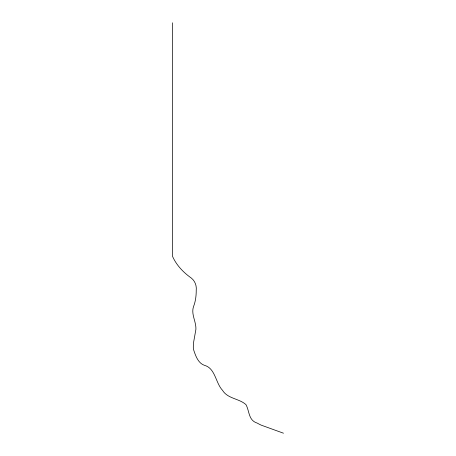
<?xml version="1.0" encoding="UTF-8"?>
<svg xmlns="http://www.w3.org/2000/svg" width="456" height="456" viewBox="0 0 456 456"><rect width="100%" height="100%" fill="white"/><g stroke="black" fill="none" stroke-linecap="round" stroke-linejoin="round"><path stroke-width="0.68" d="M283.461 433.2L261.237 425.157A54.213 54.213 0 0 1 257.287 423.134C248.298 420.398 249.609 411.238 245.961 404.614C239.104 398.419 227.635 398.835 222.488 390.273C215.517 382.92 215.414 368.163 204.356 365.307C198.018 363.073 195.544 355.629 193.623 349.798A16.701 16.701 0 0 1 193.298 347.136L193.595 342.336L195.88 329.511A20.497 20.497 0 0 0 195.795 326.479C195.122 319.89 191.218 313.386 193.486 306.706C195.538 301.502 196.245 295.91 196.234 290.335C196.735 285.684 195.02 280.981 191.303 278.057C183.392 272.454 176.535 265.352 172.539 256.38L172.539 22.8"/></g></svg>
